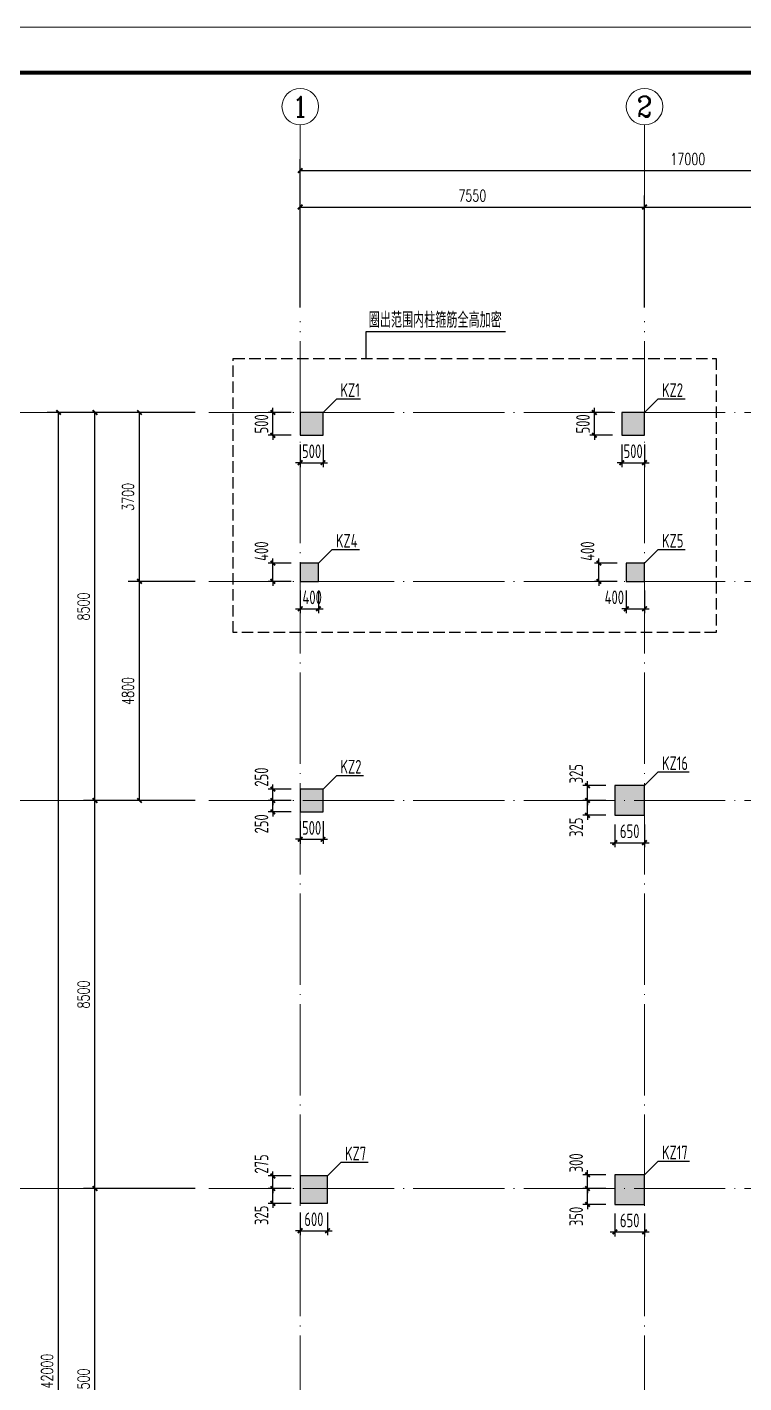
# Model space of a CAD drawing. Extents: x 3968514 to 5230306, y -516551 to -228246.
# Drawn here: x 4675666 to 4691384, y -329853 to -300153 of the extents above; entities that cross this region are included whole.
import ezdxf
from ezdxf.enums import TextEntityAlignment as Align

# ---------------------------------------------------------------- set-up
doc = ezdxf.new("R2010")
doc.units = 0
doc.header["$LTSCALE"] = 1000
doc.header["$MEASUREMENT"] = 0
doc.linetypes.add('DASH', pattern=[0.35, 0.25, -0.1])
doc.linetypes.add('DOTE', pattern=[2.42, 2, -0.2, 0.02, -0.2])
for name, color, linetype, lineweight in [('AXIS', 3, 'Continuous', 15), ('AXIS_TEXT', 7, 'Continuous', 15), ('COLU-DIM', 3, 'Continuous', 25), ('COLU-HATCH', 251, 'Continuous', 25), ('COLU-TEXT', 2, 'Continuous', 25), ('DOTE', 1, 'DOTE', 9), ('FRAME', 3, 'Continuous', 18), ('PUB_DIM', 3, 'Continuous', 15)]:
    doc.layers.add(name, color=color, linetype=linetype, lineweight=lineweight)
doc.layers.add('COLU', color=7, linetype='Continuous')
doc.layers.add('PUB_TEXT', color=7, linetype='Continuous')
doc.styles.add('_TCH_AXIS', font='COMPLEX', dxfattribs={"bigfont": 'GBCBIG'})
doc.styles.add('_TCH_DIM_T3', font='SIMPLEX.shx', dxfattribs={"width": 0.7, "bigfont": 'GBCBIG.shx'})
doc.styles.add('COMPLEX', font='COMPLEX')
doc.styles.add('FromPkpm', font='Tssdeng.shx', dxfattribs={"width": 0.7, "bigfont": 'hztxt.shx'})
doc.styles.get("Standard").update_dxf_attribs({"font": 'gbenor.shx', "bigfont": 'gbcbig.shx'})
doc.dimstyles.new('_TCH_ARCH&&100', dxfattribs={"dimtxt": 255, "dimasz": 100, "dimexe": 250, "dimexo": 300, "dimgap": 122.5, "dimtad": 1, "dimdec": 0, "dimzin": 0, "dimdsep": 46, "dimtxsty": '_TCH_DIM_T3', "dimblk": 'ARCHTICK', "dimcen": 0.09, "dimclrt": 7, "dimazin": 2, "dimtfac": 1, "dimtdec": 0, "dimtix": 1, "dimtmove": 2, "dimatfit": 3, "dimfxl": 150, "dimtolj": 1, "dimtzin": 0, "dimarcsym": 0})
doc.dimstyles.new('Pkpm_1', dxfattribs={"dimtxt": 250, "dimasz": 100, "dimexe": 100, "dimexo": 0.0625, "dimgap": 100, "dimtad": 1, "dimdec": 0, "dimrnd": 1, "dimzin": 0, "dimdsep": 46, "dimtxsty": 'FromPkpm', "dimblk1": 'ARCHTICK', "dimblk2": 'ARCHTICK', "dimsah": 1, "dimcen": 0.09, "dimdle": 100, "dimadec": 0, "dimazin": 0, "dimtfac": 1, "dimtdec": 0, "dimtix": 1, "dimtmove": 2, "dimatfit": 1, "dimfxl": 1, "dimtolj": 1, "dimtzin": 0, "dimarcsym": 0})

# ---------------------------------------------------------------- blocks, each defined once
blk = doc.blocks.new('A$C0B803521')
at = {"layer": 'FRAME', "lineweight": 18}
blk.add_line((-15943, 93652), (-100043, 93652), dxfattribs=at)
at = {"layer": 'FRAME', "lineweight": 140}
blk.add_line((-16943, 92652), (-97543, 92652), dxfattribs=at)
blk = doc.blocks.new('_ArchTick')
at = {"color": 0, "linetype": 'ByBlock', "const_width": 0.4}
blk.add_lwpolyline([(-0.5, -0.5), (0.5, 0.5)], dxfattribs=at)
blk = doc.blocks.new('*D408')
at = {"layer": 'COLU-DIM', "color": 0, "lineweight": -2, "transparency": 16777216}
for p, q in [((4681455, -325320), (4680955, -325320)), ((4681055, -325320), (4681055, -325220)), ((4681055, -325595), (4681055, -325320)), ((4681455, -325595), (4680955, -325595)), ((4681055, -325595), (4681055, -325695))]:
    blk.add_line(p, q, dxfattribs=at)
at = {"layer": 'Defpoints', "color": 0, "transparency": 16777216}
for p in [(4681055, -325320), (4681655, -325320), (4681655, -325595)]:
    blk.add_point(p, dxfattribs=at)
at = {"layer": 'COLU-DIM', "color": 0, "lineweight": -2, "transparency": 16777216, "xscale": 100, "yscale": 100, "zscale": 100}
for p, rotation in [((4681055, -325320), 270), ((4681055, -325595), 90)]:
    blk.add_blockref('_ArchTick', p, dxfattribs=dict(at, rotation=rotation))
at = {"layer": 'COLU-DIM', "color": 7, "transparency": 16777216, "insert": (4680805, -325058), "char_height": 300, "attachment_point": 5, "rotation": 90, "style": 'FromPkpm'}
blk.add_mtext('\\A1;275', dxfattribs=at)
blk = doc.blocks.new('*D406')
at = {"layer": 'COLU-DIM', "color": 0, "lineweight": -2, "transparency": 16777216}
for p, q in [((4688555, -317620), (4688555, -318120)), ((4689205, -317620), (4689205, -318120)), ((4688455, -318020), (4689305, -318020))]:
    blk.add_line(p, q, dxfattribs=at)
at = {"layer": 'Defpoints', "color": 0, "transparency": 16777216}
for p in [(4688555, -317420), (4689205, -317420), (4689205, -318020)]:
    blk.add_point(p, dxfattribs=at)
at = {"layer": 'COLU-DIM', "color": 0, "lineweight": -2, "transparency": 16777216, "xscale": 100, "yscale": 100, "zscale": 100, "rotation": 180}
blk.add_blockref('_ArchTick', (4688555, -318020), dxfattribs=at)
at = {"layer": 'COLU-DIM', "color": 0, "lineweight": -2, "transparency": 16777216, "xscale": 100, "yscale": 100, "zscale": 100}
blk.add_blockref('_ArchTick', (4689205, -318020), dxfattribs=at)
at = {"layer": 'COLU-DIM', "color": 7, "transparency": 16777216, "insert": (4688880, -317770), "char_height": 300, "attachment_point": 5, "style": 'FromPkpm'}
blk.add_mtext('\\A1;650', dxfattribs=at)
blk = doc.blocks.new('*D405')
at = {"layer": 'COLU-DIM', "color": 0, "lineweight": -2, "transparency": 16777216}
for p, q in [((4687955, -325595), (4687955, -325495)), ((4688355, -325595), (4687855, -325595)), ((4687955, -325945), (4687955, -325595)), ((4688355, -325945), (4687855, -325945)), ((4687955, -325945), (4687955, -326045))]:
    blk.add_line(p, q, dxfattribs=at)
at = {"layer": 'Defpoints', "color": 0, "transparency": 16777216}
for p in [(4687955, -325595), (4688555, -325595), (4688555, -325945)]:
    blk.add_point(p, dxfattribs=at)
at = {"layer": 'COLU-DIM', "color": 0, "lineweight": -2, "transparency": 16777216, "xscale": 100, "yscale": 100, "zscale": 100}
for p, rotation in [((4687955, -325595), 270), ((4687955, -325945), 90)]:
    blk.add_blockref('_ArchTick', p, dxfattribs=dict(at, rotation=rotation))
at = {"layer": 'COLU-DIM', "color": 7, "transparency": 16777216, "insert": (4687705, -326207), "char_height": 300, "attachment_point": 5, "rotation": 90, "style": 'FromPkpm'}
blk.add_mtext('\\A1;350', dxfattribs=at)
blk = doc.blocks.new('*D404')
at = {"layer": 'COLU-DIM', "color": 0, "lineweight": -2, "transparency": 16777216}
for p, q in [((4688355, -316770), (4687855, -316770)), ((4687955, -316770), (4687955, -316670)), ((4687955, -317095), (4687955, -316770)), ((4688355, -317095), (4687855, -317095)), ((4687955, -317095), (4687955, -317195))]:
    blk.add_line(p, q, dxfattribs=at)
at = {"layer": 'Defpoints', "color": 0, "transparency": 16777216}
for p in [(4687955, -316770), (4688555, -316770), (4688555, -317095)]:
    blk.add_point(p, dxfattribs=at)
at = {"layer": 'COLU-DIM', "color": 0, "lineweight": -2, "transparency": 16777216, "xscale": 100, "yscale": 100, "zscale": 100}
for p, rotation in [((4687955, -316770), 270), ((4687955, -317095), 90)]:
    blk.add_blockref('_ArchTick', p, dxfattribs=dict(at, rotation=rotation))
at = {"layer": 'COLU-DIM', "color": 7, "transparency": 16777216, "insert": (4687705, -316508), "char_height": 300, "attachment_point": 5, "rotation": 90, "style": 'FromPkpm'}
blk.add_mtext('\\A1;325', dxfattribs=at)
blk = doc.blocks.new('*D403')
at = {"layer": 'COLU-DIM', "color": 0, "lineweight": -2, "transparency": 16777216}
for p, q in [((4681655, -312495), (4681655, -312995)), ((4682055, -312495), (4682055, -312995)), ((4681555, -312895), (4682155, -312895))]:
    blk.add_line(p, q, dxfattribs=at)
at = {"layer": 'Defpoints', "color": 0, "transparency": 16777216}
for p in [(4681655, -312295), (4682055, -312295), (4682055, -312895)]:
    blk.add_point(p, dxfattribs=at)
at = {"layer": 'COLU-DIM', "color": 0, "lineweight": -2, "transparency": 16777216, "xscale": 100, "yscale": 100, "zscale": 100, "rotation": 180}
blk.add_blockref('_ArchTick', (4681655, -312895), dxfattribs=at)
at = {"layer": 'COLU-DIM', "color": 0, "lineweight": -2, "transparency": 16777216, "xscale": 100, "yscale": 100, "zscale": 100}
blk.add_blockref('_ArchTick', (4682055, -312895), dxfattribs=at)
at = {"layer": 'COLU-DIM', "color": 7, "transparency": 16777216, "insert": (4681917, -312645), "char_height": 300, "attachment_point": 5, "style": 'FromPkpm'}
blk.add_mtext('\\A1;400', dxfattribs=at)
blk = doc.blocks.new('*D402')
at = {"layer": 'COLU-DIM', "color": 0, "lineweight": -2, "transparency": 16777216}
for p, q in [((4687955, -325295), (4687955, -325195)), ((4688355, -325295), (4687855, -325295)), ((4687955, -325595), (4687955, -325295)), ((4688355, -325595), (4687855, -325595)), ((4687955, -325595), (4687955, -325695))]:
    blk.add_line(p, q, dxfattribs=at)
at = {"layer": 'Defpoints', "color": 0, "transparency": 16777216}
for p in [(4687955, -325295), (4688555, -325295), (4688555, -325595)]:
    blk.add_point(p, dxfattribs=at)
at = {"layer": 'COLU-DIM', "color": 0, "lineweight": -2, "transparency": 16777216, "xscale": 100, "yscale": 100, "zscale": 100}
for p, rotation in [((4687955, -325295), 270), ((4687955, -325595), 90)]:
    blk.add_blockref('_ArchTick', p, dxfattribs=dict(at, rotation=rotation))
at = {"layer": 'COLU-DIM', "color": 7, "transparency": 16777216, "insert": (4687705, -325033), "char_height": 300, "attachment_point": 5, "rotation": 90, "style": 'FromPkpm'}
blk.add_mtext('\\A1;300', dxfattribs=at)
blk = doc.blocks.new('*D401')
at = {"layer": 'COLU-DIM', "color": 0, "lineweight": -2, "transparency": 16777216}
for p, q in [((4681655, -326120), (4681655, -326620)), ((4682255, -326120), (4682255, -326620)), ((4681655, -326520), (4681555, -326520)), ((4681655, -326520), (4682255, -326520)), ((4682255, -326520), (4682355, -326520))]:
    blk.add_line(p, q, dxfattribs=at)
at = {"layer": 'Defpoints', "color": 0, "transparency": 16777216}
for p in [(4681655, -325920), (4682255, -325920), (4682255, -326520)]:
    blk.add_point(p, dxfattribs=at)
at = {"layer": 'COLU-DIM', "color": 0, "lineweight": -2, "transparency": 16777216, "xscale": 100, "yscale": 100, "zscale": 100}
blk.add_blockref('_ArchTick', (4681655, -326520), dxfattribs=at)
at = {"layer": 'COLU-DIM', "color": 0, "lineweight": -2, "transparency": 16777216, "xscale": 100, "yscale": 100, "zscale": 100, "rotation": 180}
blk.add_blockref('_ArchTick', (4682255, -326520), dxfattribs=at)
at = {"layer": 'COLU-DIM', "color": 7, "transparency": 16777216, "insert": (4681955, -326270), "char_height": 300, "attachment_point": 5, "style": 'FromPkpm'}
blk.add_mtext('\\A1;600', dxfattribs=at)
blk = doc.blocks.new('*D398')
at = {"layer": 'COLU-DIM', "color": 0, "lineweight": -2, "transparency": 16777216}
for p, q in [((4688105, -308595), (4688105, -308495)), ((4688505, -308595), (4688005, -308595)), ((4688105, -309095), (4688105, -308595)), ((4688505, -309095), (4688005, -309095)), ((4688105, -309095), (4688105, -309195))]:
    blk.add_line(p, q, dxfattribs=at)
at = {"layer": 'Defpoints', "color": 0, "transparency": 16777216}
for p in [(4688105, -308595), (4688705, -308595), (4688705, -309095)]:
    blk.add_point(p, dxfattribs=at)
at = {"layer": 'COLU-DIM', "color": 0, "lineweight": -2, "transparency": 16777216, "xscale": 100, "yscale": 100, "zscale": 100}
for p, rotation in [((4688105, -308595), 270), ((4688105, -309095), 90)]:
    blk.add_blockref('_ArchTick', p, dxfattribs=dict(at, rotation=rotation))
at = {"layer": 'COLU-DIM', "color": 7, "transparency": 16777216, "insert": (4687855, -308845), "char_height": 300, "attachment_point": 5, "rotation": 90, "style": 'FromPkpm'}
blk.add_mtext('\\A1;500', dxfattribs=at)
blk = doc.blocks.new('*D397')
at = {"layer": 'COLU-DIM', "color": 0, "lineweight": -2, "transparency": 16777216}
for p, q in [((4681055, -308595), (4681055, -308495)), ((4681455, -308595), (4680955, -308595)), ((4681055, -309095), (4681055, -308595)), ((4681455, -309095), (4680955, -309095)), ((4681055, -309095), (4681055, -309195))]:
    blk.add_line(p, q, dxfattribs=at)
at = {"layer": 'Defpoints', "color": 0, "transparency": 16777216}
for p in [(4681055, -308595), (4681655, -308595), (4681655, -309095)]:
    blk.add_point(p, dxfattribs=at)
at = {"layer": 'COLU-DIM', "color": 0, "lineweight": -2, "transparency": 16777216, "xscale": 100, "yscale": 100, "zscale": 100}
for p, rotation in [((4681055, -308595), 270), ((4681055, -309095), 90)]:
    blk.add_blockref('_ArchTick', p, dxfattribs=dict(at, rotation=rotation))
at = {"layer": 'COLU-DIM', "color": 7, "transparency": 16777216, "insert": (4680805, -308845), "char_height": 300, "attachment_point": 5, "rotation": 90, "style": 'FromPkpm'}
blk.add_mtext('\\A1;500', dxfattribs=at)
blk = doc.blocks.new('*D396')
at = {"layer": 'COLU-DIM', "color": 0, "lineweight": -2, "transparency": 16777216}
for p, q in [((4688205, -311895), (4688205, -311795)), ((4688605, -311895), (4688105, -311895)), ((4688205, -312295), (4688205, -311895)), ((4688605, -312295), (4688105, -312295)), ((4688205, -312295), (4688205, -312395))]:
    blk.add_line(p, q, dxfattribs=at)
at = {"layer": 'Defpoints', "color": 0, "transparency": 16777216}
for p in [(4688205, -311895), (4688805, -311895), (4688805, -312295)]:
    blk.add_point(p, dxfattribs=at)
at = {"layer": 'COLU-DIM', "color": 0, "lineweight": -2, "transparency": 16777216, "xscale": 100, "yscale": 100, "zscale": 100}
for p, rotation in [((4688205, -311895), 270), ((4688205, -312295), 90)]:
    blk.add_blockref('_ArchTick', p, dxfattribs=dict(at, rotation=rotation))
at = {"layer": 'COLU-DIM', "color": 7, "transparency": 16777216, "insert": (4687955, -311633), "char_height": 300, "attachment_point": 5, "rotation": 90, "style": 'FromPkpm'}
blk.add_mtext('\\A1;400', dxfattribs=at)
blk = doc.blocks.new('*D395')
at = {"layer": 'COLU-DIM', "color": 0, "lineweight": -2, "transparency": 16777216}
for p, q in [((4681055, -325595), (4681055, -325495)), ((4681455, -325595), (4680955, -325595)), ((4681055, -325920), (4681055, -325595)), ((4681455, -325920), (4680955, -325920)), ((4681055, -325920), (4681055, -326020))]:
    blk.add_line(p, q, dxfattribs=at)
at = {"layer": 'Defpoints', "color": 0, "transparency": 16777216}
for p in [(4681055, -325595), (4681655, -325595), (4681655, -325920)]:
    blk.add_point(p, dxfattribs=at)
at = {"layer": 'COLU-DIM', "color": 0, "lineweight": -2, "transparency": 16777216, "xscale": 100, "yscale": 100, "zscale": 100}
for p, rotation in [((4681055, -325595), 270), ((4681055, -325920), 90)]:
    blk.add_blockref('_ArchTick', p, dxfattribs=dict(at, rotation=rotation))
at = {"layer": 'COLU-DIM', "color": 7, "transparency": 16777216, "insert": (4680805, -326182), "char_height": 300, "attachment_point": 5, "rotation": 90, "style": 'FromPkpm'}
blk.add_mtext('\\A1;325', dxfattribs=at)
blk = doc.blocks.new('*D394')
at = {"layer": 'COLU-DIM', "color": 0, "lineweight": -2, "transparency": 16777216}
for p, q in [((4688705, -309295), (4688705, -309795)), ((4689205, -309295), (4689205, -309795)), ((4688705, -309695), (4688605, -309695)), ((4688705, -309695), (4689205, -309695)), ((4689205, -309695), (4689305, -309695))]:
    blk.add_line(p, q, dxfattribs=at)
at = {"layer": 'Defpoints', "color": 0, "transparency": 16777216}
for p in [(4688705, -309095), (4689205, -309095), (4689205, -309695)]:
    blk.add_point(p, dxfattribs=at)
at = {"layer": 'COLU-DIM', "color": 0, "lineweight": -2, "transparency": 16777216, "xscale": 100, "yscale": 100, "zscale": 100}
blk.add_blockref('_ArchTick', (4688705, -309695), dxfattribs=at)
at = {"layer": 'COLU-DIM', "color": 0, "lineweight": -2, "transparency": 16777216, "xscale": 100, "yscale": 100, "zscale": 100, "rotation": 180}
blk.add_blockref('_ArchTick', (4689205, -309695), dxfattribs=at)
at = {"layer": 'COLU-DIM', "color": 7, "transparency": 16777216, "insert": (4688955, -309445), "char_height": 300, "attachment_point": 5, "style": 'FromPkpm'}
blk.add_mtext('\\A1;500', dxfattribs=at)
blk = doc.blocks.new('*D393')
at = {"layer": 'COLU-DIM', "color": 0, "lineweight": -2, "transparency": 16777216}
for p, q in [((4681655, -309295), (4681655, -309795)), ((4682155, -309295), (4682155, -309795)), ((4681655, -309695), (4681555, -309695)), ((4681655, -309695), (4682155, -309695)), ((4682155, -309695), (4682255, -309695))]:
    blk.add_line(p, q, dxfattribs=at)
at = {"layer": 'Defpoints', "color": 0, "transparency": 16777216}
for p in [(4681655, -309095), (4682155, -309095), (4682155, -309695)]:
    blk.add_point(p, dxfattribs=at)
at = {"layer": 'COLU-DIM', "color": 0, "lineweight": -2, "transparency": 16777216, "xscale": 100, "yscale": 100, "zscale": 100}
blk.add_blockref('_ArchTick', (4681655, -309695), dxfattribs=at)
at = {"layer": 'COLU-DIM', "color": 0, "lineweight": -2, "transparency": 16777216, "xscale": 100, "yscale": 100, "zscale": 100, "rotation": 180}
blk.add_blockref('_ArchTick', (4682155, -309695), dxfattribs=at)
at = {"layer": 'COLU-DIM', "color": 7, "transparency": 16777216, "insert": (4681905, -309445), "char_height": 300, "attachment_point": 5, "style": 'FromPkpm'}
blk.add_mtext('\\A1;500', dxfattribs=at)
blk = doc.blocks.new('*D391')
at = {"layer": 'COLU-DIM', "color": 0, "lineweight": -2, "transparency": 16777216}
for p, q in [((4688355, -317095), (4687855, -317095)), ((4687955, -317095), (4687955, -316995)), ((4687955, -317420), (4687955, -317095)), ((4688355, -317420), (4687855, -317420)), ((4687955, -317420), (4687955, -317520))]:
    blk.add_line(p, q, dxfattribs=at)
at = {"layer": 'Defpoints', "color": 0, "transparency": 16777216}
for p in [(4687955, -317095), (4688555, -317095), (4688555, -317420)]:
    blk.add_point(p, dxfattribs=at)
at = {"layer": 'COLU-DIM', "color": 0, "lineweight": -2, "transparency": 16777216, "xscale": 100, "yscale": 100, "zscale": 100}
for p, rotation in [((4687955, -317095), 270), ((4687955, -317420), 90)]:
    blk.add_blockref('_ArchTick', p, dxfattribs=dict(at, rotation=rotation))
at = {"layer": 'COLU-DIM', "color": 7, "transparency": 16777216, "insert": (4687705, -317682), "char_height": 300, "attachment_point": 5, "rotation": 90, "style": 'FromPkpm'}
blk.add_mtext('\\A1;325', dxfattribs=at)
blk = doc.blocks.new('*D390')
at = {"layer": 'COLU-DIM', "color": 0, "lineweight": -2, "transparency": 16777216}
for p, q in [((4681455, -317095), (4680955, -317095)), ((4681055, -317095), (4681055, -316995)), ((4681055, -317345), (4681055, -317095)), ((4681455, -317345), (4680955, -317345)), ((4681055, -317345), (4681055, -317445))]:
    blk.add_line(p, q, dxfattribs=at)
at = {"layer": 'Defpoints', "color": 0, "transparency": 16777216}
for p in [(4681055, -317095), (4681655, -317095), (4681655, -317345)]:
    blk.add_point(p, dxfattribs=at)
at = {"layer": 'COLU-DIM', "color": 0, "lineweight": -2, "transparency": 16777216, "xscale": 100, "yscale": 100, "zscale": 100}
for p, rotation in [((4681055, -317095), 270), ((4681055, -317345), 90)]:
    blk.add_blockref('_ArchTick', p, dxfattribs=dict(at, rotation=rotation))
at = {"layer": 'COLU-DIM', "color": 7, "transparency": 16777216, "insert": (4680805, -317607), "char_height": 300, "attachment_point": 5, "rotation": 90, "style": 'FromPkpm'}
blk.add_mtext('\\A1;250', dxfattribs=at)
blk = doc.blocks.new('*D388')
at = {"layer": 'COLU-DIM', "color": 0, "lineweight": -2, "transparency": 16777216}
for p, q in [((4688805, -312495), (4688805, -312995)), ((4689205, -312495), (4689205, -312995)), ((4688805, -312895), (4688705, -312895)), ((4688805, -312895), (4689205, -312895)), ((4689205, -312895), (4689305, -312895))]:
    blk.add_line(p, q, dxfattribs=at)
at = {"layer": 'Defpoints', "color": 0, "transparency": 16777216}
for p in [(4688805, -312295), (4689205, -312295), (4689205, -312895)]:
    blk.add_point(p, dxfattribs=at)
at = {"layer": 'COLU-DIM', "color": 0, "lineweight": -2, "transparency": 16777216, "xscale": 100, "yscale": 100, "zscale": 100}
blk.add_blockref('_ArchTick', (4688805, -312895), dxfattribs=at)
at = {"layer": 'COLU-DIM', "color": 0, "lineweight": -2, "transparency": 16777216, "xscale": 100, "yscale": 100, "zscale": 100, "rotation": 180}
blk.add_blockref('_ArchTick', (4689205, -312895), dxfattribs=at)
at = {"layer": 'COLU-DIM', "color": 7, "transparency": 16777216, "insert": (4688543, -312645), "char_height": 300, "attachment_point": 5, "style": 'FromPkpm'}
blk.add_mtext('\\A1;400', dxfattribs=at)
blk = doc.blocks.new('*D387')
at = {"layer": 'COLU-DIM', "color": 0, "lineweight": -2, "transparency": 16777216}
for p, q in [((4681055, -311895), (4681055, -311795)), ((4681455, -311895), (4680955, -311895)), ((4681055, -312295), (4681055, -311895)), ((4681455, -312295), (4680955, -312295)), ((4681055, -312295), (4681055, -312395))]:
    blk.add_line(p, q, dxfattribs=at)
at = {"layer": 'Defpoints', "color": 0, "transparency": 16777216}
for p in [(4681055, -311895), (4681655, -311895), (4681655, -312295)]:
    blk.add_point(p, dxfattribs=at)
at = {"layer": 'COLU-DIM', "color": 0, "lineweight": -2, "transparency": 16777216, "xscale": 100, "yscale": 100, "zscale": 100}
for p, rotation in [((4681055, -311895), 270), ((4681055, -312295), 90)]:
    blk.add_blockref('_ArchTick', p, dxfattribs=dict(at, rotation=rotation))
at = {"layer": 'COLU-DIM', "color": 7, "transparency": 16777216, "insert": (4680805, -311633), "char_height": 300, "attachment_point": 5, "rotation": 90, "style": 'FromPkpm'}
blk.add_mtext('\\A1;400', dxfattribs=at)
blk = doc.blocks.new('*D384')
at = {"layer": 'COLU-DIM', "color": 0, "lineweight": -2, "transparency": 16777216}
for p, q in [((4681655, -317545), (4681655, -318045)), ((4682155, -317545), (4682155, -318045)), ((4681655, -317945), (4681555, -317945)), ((4681655, -317945), (4682155, -317945)), ((4682155, -317945), (4682255, -317945))]:
    blk.add_line(p, q, dxfattribs=at)
at = {"layer": 'Defpoints', "color": 0, "transparency": 16777216}
for p in [(4681655, -317345), (4682155, -317345), (4682155, -317945)]:
    blk.add_point(p, dxfattribs=at)
at = {"layer": 'COLU-DIM', "color": 0, "lineweight": -2, "transparency": 16777216, "xscale": 100, "yscale": 100, "zscale": 100}
blk.add_blockref('_ArchTick', (4681655, -317945), dxfattribs=at)
at = {"layer": 'COLU-DIM', "color": 0, "lineweight": -2, "transparency": 16777216, "xscale": 100, "yscale": 100, "zscale": 100, "rotation": 180}
blk.add_blockref('_ArchTick', (4682155, -317945), dxfattribs=at)
at = {"layer": 'COLU-DIM', "color": 7, "transparency": 16777216, "insert": (4681905, -317695), "char_height": 300, "attachment_point": 5, "style": 'FromPkpm'}
blk.add_mtext('\\A1;500', dxfattribs=at)
blk = doc.blocks.new('*D383')
at = {"layer": 'COLU-DIM', "color": 0, "lineweight": -2, "transparency": 16777216}
for p, q in [((4681455, -316845), (4680955, -316845)), ((4681055, -316845), (4681055, -316745)), ((4681055, -317095), (4681055, -316845)), ((4681455, -317095), (4680955, -317095)), ((4681055, -317095), (4681055, -317195))]:
    blk.add_line(p, q, dxfattribs=at)
at = {"layer": 'Defpoints', "color": 0, "transparency": 16777216}
for p in [(4681055, -316845), (4681655, -316845), (4681655, -317095)]:
    blk.add_point(p, dxfattribs=at)
at = {"layer": 'COLU-DIM', "color": 0, "lineweight": -2, "transparency": 16777216, "xscale": 100, "yscale": 100, "zscale": 100}
for p, rotation in [((4681055, -316845), 270), ((4681055, -317095), 90)]:
    blk.add_blockref('_ArchTick', p, dxfattribs=dict(at, rotation=rotation))
at = {"layer": 'COLU-DIM', "color": 7, "transparency": 16777216, "insert": (4680805, -316583), "char_height": 300, "attachment_point": 5, "rotation": 90, "style": 'FromPkpm'}
blk.add_mtext('\\A1;250', dxfattribs=at)
blk = doc.blocks.new('*D381')
at = {"layer": 'COLU-DIM', "color": 0, "lineweight": -2, "transparency": 16777216}
for p, q in [((4688555, -326145), (4688555, -326645)), ((4689205, -326145), (4689205, -326645)), ((4688455, -326545), (4689305, -326545))]:
    blk.add_line(p, q, dxfattribs=at)
at = {"layer": 'Defpoints', "color": 0, "transparency": 16777216}
for p in [(4688555, -325945), (4689205, -325945), (4689205, -326545)]:
    blk.add_point(p, dxfattribs=at)
at = {"layer": 'COLU-DIM', "color": 0, "lineweight": -2, "transparency": 16777216, "xscale": 100, "yscale": 100, "zscale": 100, "rotation": 180}
blk.add_blockref('_ArchTick', (4688555, -326545), dxfattribs=at)
at = {"layer": 'COLU-DIM', "color": 0, "lineweight": -2, "transparency": 16777216, "xscale": 100, "yscale": 100, "zscale": 100}
blk.add_blockref('_ArchTick', (4689205, -326545), dxfattribs=at)
at = {"layer": 'COLU-DIM', "color": 7, "transparency": 16777216, "insert": (4688880, -326295), "char_height": 300, "attachment_point": 5, "style": 'FromPkpm'}
blk.add_mtext('\\A1;650', dxfattribs=at)
blk = doc.blocks.new('_AXISO')
blk.add_circle((0, 0), 0.5)
at = {"layer": 'AXIS_TEXT', "style": 'COMPLEX', "width": 1.041667}
blk.add_attdef('A', text='', height=0.56, dxfattribs=at).set_placement((-0.25, -0.28), (0.25, -0.28), align=Align.FIT)
blk = doc.blocks.new('*D1344')
at = {"layer": 'AXIS', "color": 0, "lineweight": -2, "transparency": 16777216}
for p, q in [((0, 2300), (0, 5550)), ((17000, 2300), (17000, 5550)), ((0, 5300), (17000, 5300))]:
    blk.add_line(p, q, dxfattribs=at)
at = {"layer": 'Defpoints', "color": 0, "transparency": 16777216}
for p in [(17000, 5300), (0, 2000), (17000, 2000)]:
    blk.add_point(p, dxfattribs=at)
at = {"layer": 'AXIS', "color": 0, "lineweight": -2, "transparency": 16777216, "xscale": 100, "yscale": 100, "zscale": 100, "rotation": 180}
blk.add_blockref('_ArchTick', (0, 5300), dxfattribs=at)
at = {"layer": 'AXIS', "color": 0, "lineweight": -2, "transparency": 16777216, "xscale": 100, "yscale": 100, "zscale": 100}
blk.add_blockref('_ArchTick', (17000, 5300), dxfattribs=at)
at = {"layer": 'AXIS', "color": 7, "transparency": 16777216, "insert": (8500, 5550), "char_height": 255, "attachment_point": 5, "style": '_TCH_DIM_T3'}
blk.add_mtext('\\A1;17000', dxfattribs=at)
blk = doc.blocks.new('*D1345')
at = {"layer": 'AXIS', "color": 0, "lineweight": -2, "transparency": 16777216}
for p, q in [((0, 2300), (0, 4750)), ((0, 4500), (7550, 4500)), ((7550, 2300), (7550, 4750))]:
    blk.add_line(p, q, dxfattribs=at)
at = {"layer": 'Defpoints', "color": 0, "transparency": 16777216}
for p in [(7550, 4500), (0, 2000), (7550, 2000)]:
    blk.add_point(p, dxfattribs=at)
at = {"layer": 'AXIS', "color": 0, "lineweight": -2, "transparency": 16777216, "xscale": 100, "yscale": 100, "zscale": 100, "rotation": 180}
blk.add_blockref('_ArchTick', (0, 4500), dxfattribs=at)
at = {"layer": 'AXIS', "color": 0, "lineweight": -2, "transparency": 16777216, "xscale": 100, "yscale": 100, "zscale": 100}
blk.add_blockref('_ArchTick', (7550, 4500), dxfattribs=at)
at = {"layer": 'AXIS', "color": 7, "transparency": 16777216, "insert": (3775, 4750), "char_height": 255, "attachment_point": 5, "style": '_TCH_DIM_T3'}
blk.add_mtext('\\A1;7550', dxfattribs=at)
blk = doc.blocks.new('*D1346')
at = {"layer": 'AXIS', "color": 0, "lineweight": -2, "transparency": 16777216}
for p, q in [((7550, 2300), (7550, 4750)), ((7550, 4500), (17000, 4500)), ((17000, 2300), (17000, 4750))]:
    blk.add_line(p, q, dxfattribs=at)
at = {"layer": 'Defpoints', "color": 0, "transparency": 16777216}
for p in [(17000, 4500), (7550, 2000), (17000, 2000)]:
    blk.add_point(p, dxfattribs=at)
at = {"layer": 'AXIS', "color": 0, "lineweight": -2, "transparency": 16777216, "xscale": 100, "yscale": 100, "zscale": 100, "rotation": 180}
blk.add_blockref('_ArchTick', (7550, 4500), dxfattribs=at)
at = {"layer": 'AXIS', "color": 0, "lineweight": -2, "transparency": 16777216, "xscale": 100, "yscale": 100, "zscale": 100}
blk.add_blockref('_ArchTick', (17000, 4500), dxfattribs=at)
at = {"layer": 'AXIS', "color": 7, "transparency": 16777216, "insert": (12275, 4750), "char_height": 255, "attachment_point": 5, "style": '_TCH_DIM_T3'}
blk.add_mtext('\\A1;9450', dxfattribs=at)
blk = doc.blocks.new('*D1353')
at = {"layer": 'AXIS', "color": 0, "lineweight": -2, "transparency": 16777216}
for p, q in [((-2300, 0), (-5550, 0)), ((-5300, -42000), (-5300, 0)), ((-2300, -42000), (-5550, -42000))]:
    blk.add_line(p, q, dxfattribs=at)
at = {"layer": 'Defpoints', "color": 0, "transparency": 16777216}
for p in [(-5300, 0), (-2000, 0), (-2000, -42000)]:
    blk.add_point(p, dxfattribs=at)
at = {"layer": 'AXIS', "color": 0, "lineweight": -2, "transparency": 16777216, "xscale": 100, "yscale": 100, "zscale": 100}
for p, rotation in [((-5300, 0), 90), ((-5300, -42000), 270)]:
    blk.add_blockref('_ArchTick', p, dxfattribs=dict(at, rotation=rotation))
at = {"layer": 'AXIS', "color": 7, "transparency": 16777216, "insert": (-5550, -21000), "char_height": 255, "attachment_point": 5, "rotation": 90, "style": '_TCH_DIM_T3'}
blk.add_mtext('\\A1;42000', dxfattribs=at)
blk = doc.blocks.new('*D1356')
at = {"layer": 'AXIS', "color": 0, "lineweight": -2, "transparency": 16777216}
for p, q in [((-2300, -17000), (-4750, -17000)), ((-4500, -25500), (-4500, -17000)), ((-2300, -25500), (-4750, -25500))]:
    blk.add_line(p, q, dxfattribs=at)
at = {"layer": 'Defpoints', "color": 0, "transparency": 16777216}
for p in [(-4500, -17000), (-2000, -17000), (-2000, -25500)]:
    blk.add_point(p, dxfattribs=at)
at = {"layer": 'AXIS', "color": 0, "lineweight": -2, "transparency": 16777216, "xscale": 100, "yscale": 100, "zscale": 100}
for p, rotation in [((-4500, -17000), 90), ((-4500, -25500), 270)]:
    blk.add_blockref('_ArchTick', p, dxfattribs=dict(at, rotation=rotation))
at = {"layer": 'AXIS', "color": 7, "transparency": 16777216, "insert": (-4750, -21250), "char_height": 255, "attachment_point": 5, "rotation": 90, "style": '_TCH_DIM_T3'}
blk.add_mtext('\\A1;8500', dxfattribs=at)
blk = doc.blocks.new('*D1357')
at = {"layer": 'AXIS', "color": 0, "lineweight": -2, "transparency": 16777216}
for p, q in [((-2300, -8500), (-4750, -8500)), ((-4500, -17000), (-4500, -8500)), ((-2300, -17000), (-4750, -17000))]:
    blk.add_line(p, q, dxfattribs=at)
at = {"layer": 'Defpoints', "color": 0, "transparency": 16777216}
for p in [(-4500, -8500), (-2000, -8500), (-2000, -17000)]:
    blk.add_point(p, dxfattribs=at)
at = {"layer": 'AXIS', "color": 0, "lineweight": -2, "transparency": 16777216, "xscale": 100, "yscale": 100, "zscale": 100}
for p, rotation in [((-4500, -8500), 90), ((-4500, -17000), 270)]:
    blk.add_blockref('_ArchTick', p, dxfattribs=dict(at, rotation=rotation))
at = {"layer": 'AXIS', "color": 7, "transparency": 16777216, "insert": (-4750, -12750), "char_height": 255, "attachment_point": 5, "rotation": 90, "style": '_TCH_DIM_T3'}
blk.add_mtext('\\A1;8500', dxfattribs=at)
blk = doc.blocks.new('*D1358')
at = {"layer": 'AXIS', "color": 0, "lineweight": -2, "transparency": 16777216}
for p, q in [((-2300, 0), (-4750, 0)), ((-4500, -8500), (-4500, 0)), ((-2300, -8500), (-4750, -8500))]:
    blk.add_line(p, q, dxfattribs=at)
at = {"layer": 'Defpoints', "color": 0, "transparency": 16777216}
for p in [(-4500, 0), (-2000, 0), (-2000, -8500)]:
    blk.add_point(p, dxfattribs=at)
at = {"layer": 'AXIS', "color": 0, "lineweight": -2, "transparency": 16777216, "xscale": 100, "yscale": 100, "zscale": 100}
for p, rotation in [((-4500, 0), 90), ((-4500, -8500), 270)]:
    blk.add_blockref('_ArchTick', p, dxfattribs=dict(at, rotation=rotation))
at = {"layer": 'AXIS', "color": 7, "transparency": 16777216, "insert": (-4750, -4250), "char_height": 255, "attachment_point": 5, "rotation": 90, "style": '_TCH_DIM_T3'}
blk.add_mtext('\\A1;8500', dxfattribs=at)
blk = doc.blocks.new('*D1253')
at = {"layer": 'Defpoints', "color": 0, "transparency": 16777216}
for p in [(4678130, -312295), (4679655, -312295), (4679655, -317095)]:
    blk.add_point(p, dxfattribs=at)
at = {"layer": 'PUB_DIM', "color": 0, "lineweight": -2, "transparency": 16777216}
for p, q in [((4679355, -312295), (4677880, -312295)), ((4678130, -317095), (4678130, -312295)), ((4679355, -317095), (4677880, -317095))]:
    blk.add_line(p, q, dxfattribs=at)
at = {"layer": 'PUB_DIM', "color": 0, "lineweight": -2, "transparency": 16777216, "xscale": 100, "yscale": 100, "zscale": 100}
for p, rotation in [((4678130, -312295), 90), ((4678130, -317095), 270)]:
    blk.add_blockref('_ArchTick', p, dxfattribs=dict(at, rotation=rotation))
at = {"layer": 'PUB_DIM', "color": 7, "transparency": 16777216, "insert": (4677880, -314695), "char_height": 255, "attachment_point": 5, "rotation": 90, "style": '_TCH_DIM_T3'}
blk.add_mtext('\\A1;4800', dxfattribs=at)
blk = doc.blocks.new('*D1254')
at = {"layer": 'Defpoints', "color": 0, "transparency": 16777216}
for p in [(4678130, -308595), (4679655, -308595), (4679655, -312295)]:
    blk.add_point(p, dxfattribs=at)
at = {"layer": 'PUB_DIM', "color": 0, "lineweight": -2, "transparency": 16777216}
for p, q in [((4679355, -308595), (4677880, -308595)), ((4678130, -312295), (4678130, -308595)), ((4679355, -312295), (4677880, -312295))]:
    blk.add_line(p, q, dxfattribs=at)
at = {"layer": 'PUB_DIM', "color": 0, "lineweight": -2, "transparency": 16777216, "xscale": 100, "yscale": 100, "zscale": 100}
for p, rotation in [((4678130, -308595), 90), ((4678130, -312295), 270)]:
    blk.add_blockref('_ArchTick', p, dxfattribs=dict(at, rotation=rotation))
at = {"layer": 'PUB_DIM', "color": 7, "transparency": 16777216, "insert": (4677880, -310445), "char_height": 255, "attachment_point": 5, "rotation": 90, "style": '_TCH_DIM_T3'}
blk.add_mtext('\\A1;3700', dxfattribs=at)
blk = doc.blocks.new('A$Cbcbeac01')
at = {"layer": 'AXIS'}
for p, q in [((0, 2300), (0, 6300)), ((7550, 2300), (7550, 6300)), ((-2300, 0), (-6300, 0)), ((-2300, -8500), (-6300, -8500)), ((-2300, -17000), (-6300, -17000))]:
    blk.add_line(p, q, dxfattribs=at)
at = {"layer": 'DOTE'}
for p, q in [((0, -44000), (0, 2000)), ((7550, -44000), (7550, 2000)), ((19000, 0), (-2000, 0)), ((19000, -8500), (-2000, -8500)), ((19000, -17000), (-2000, -17000))]:
    blk.add_line(p, q, dxfattribs=at)
at = {"layer": 'AXIS'}
ref = blk.add_blockref('_AXISO', (0, 6700), dxfattribs=dict(at, xscale=800, yscale=800, zscale=800))
ref.add_attrib('A', '1', dxfattribs={"layer": 'AXIS_TEXT', "height": 449.3, "style": '_TCH_AXIS', "width": 1.736434}).set_placement((-167.2, 6475.4), (167.2, 6475.4), align=Align.FIT)
ref = blk.add_blockref('_AXISO', (7550, 6700), dxfattribs=dict(at, xscale=800, yscale=800, zscale=800))
ref.add_attrib('A', '2', dxfattribs={"layer": 'AXIS_TEXT', "height": 451.1, "style": '_TCH_AXIS', "width": 1.103448}).set_placement((7384.1, 6474.5), (7715.9, 6474.5), align=Align.FIT)
for p1, p2, distance, picture, middle in [((0, 2000), (17000, 2000), 3300, '*D1344', (8500, 5550)), ((0, 2000), (7550, 2000), 2500, '*D1345', (3775, 4750)), ((7550, 2000), (17000, 2000), 2500, '*D1346', (12275, 4750)), ((-2000, -42000), (-2000, 0), 3300, '*D1353', (-5550, -21000)), ((-2000, -8500), (-2000, 0), 2500, '*D1358', (-4750, -4250)), ((-2000, -17000), (-2000, -8500), 2500, '*D1357', (-4750, -12750)), ((-2000, -25500), (-2000, -17000), 2500, '*D1356', (-4750, -21250))]:
    dim = blk.add_aligned_dim(p1=p1, p2=p2, distance=distance, dimstyle='_TCH_ARCH&&100', dxfattribs=at)
    dim.commit()
    dim.dimension.update_dxf_attribs({"geometry": picture, "text_midpoint": middle})

msp = doc.modelspace()

# ---------------------------------------------------------------- hatches: boundary and pattern name
at = {"layer": 'COLU-HATCH', "transparency": 33554687}
for points in [[(4682154.83494, -309094.70408), (4682154.83494, -308594.70408), (4681654.83494, -308594.70408), (4681654.83494, -309094.70408)], [(4689204.83494, -309094.70408), (4689204.83494, -308594.70408), (4688704.83494, -308594.70408), (4688704.83494, -309094.70408)], [(4682054.83494, -312294.70408), (4682054.83494, -311894.70408), (4681654.83494, -311894.70408), (4681654.83494, -312294.70408)], [(4689204.83494, -312294.70408), (4689204.83494, -311894.70408), (4688804.83494, -311894.70408), (4688804.83494, -312294.70408)], [(4682154.83494, -317344.70408), (4682154.83494, -316844.70408), (4681654.83494, -316844.70408), (4681654.83494, -317344.70408)], [(4689204.83494, -317419.70408), (4689204.83494, -316769.70408), (4688554.83494, -316769.70408), (4688554.83494, -317419.70408)], [(4682254.83494, -325919.70408), (4682254.83494, -325319.70408), (4681654.83494, -325319.70408), (4681654.83494, -325919.70408)], [(4689204.83494, -325944.70408), (4689204.83494, -325294.70408), (4688554.83494, -325294.70408), (4688554.83494, -325944.70408)]]:
    msp.add_hatch(color=256, dxfattribs=at).paths.add_polyline_path(points, flags=0)

# ---------------------------------------------------------------- linework, layer by layer
msp.add_lwpolyline([(4683102.52856, -307410.77081), (4683102.52856, -306821.12933), (4686158.28109, -306821.12933)])
at = {"linetype": 'DASH'}
msp.add_lwpolyline([(4680187.97567, -307410.77081), (4690772.82899, -307410.77081), (4690772.82899, -313414.13445), (4680187.97567, -313414.13445)], close=True, dxfattribs=at)
at = {"layer": 'COLU', "elevation": -0.30417}
for points in [[(4682154.83494, -309094.70408), (4682154.83494, -308594.70408), (4681654.83494, -308594.70408), (4681654.83494, -309094.70408)], [(4689204.83494, -309094.70408), (4689204.83494, -308594.70408), (4688704.83494, -308594.70408), (4688704.83494, -309094.70408)], [(4682054.83494, -312294.70408), (4682054.83494, -311894.70408), (4681654.83494, -311894.70408), (4681654.83494, -312294.70408)], [(4689204.83494, -312294.70408), (4689204.83494, -311894.70408), (4688804.83494, -311894.70408), (4688804.83494, -312294.70408)], [(4682154.83494, -317344.70408), (4682154.83494, -316844.70408), (4681654.83494, -316844.70408), (4681654.83494, -317344.70408)], [(4689204.83494, -317419.70408), (4689204.83494, -316769.70408), (4688554.83494, -316769.70408), (4688554.83494, -317419.70408)], [(4682254.83494, -325919.70408), (4682254.83494, -325319.70408), (4681654.83494, -325319.70408), (4681654.83494, -325919.70408)], [(4689204.83494, -325944.70408), (4689204.83494, -325294.70408), (4688554.83494, -325294.70408), (4688554.83494, -325944.70408)]]:
    msp.add_lwpolyline(points, close=True, dxfattribs=at)
at = {"layer": 'COLU-TEXT'}
for p, q in [((4682154.83494, -308594.70408, -0.30417), (4682454.83494, -308294.70408, -0.30417)), ((4682454.83494, -308294.70408, -0.30417), (4682973.58494, -308294.70408, -0.30417)), ((4689204.83494, -308594.70408, -0.30417), (4689504.83494, -308294.70408, -0.30417)), ((4689504.83494, -308294.70408, -0.30417), (4690096.03416, -308294.70408, -0.30417)), ((4682054.83494, -311894.70408, -0.30417), (4682354.83494, -311594.70408, -0.30417)), ((4682354.83494, -311594.70408, -0.30417), (4682953.90916, -311594.70408, -0.30417)), ((4689204.83494, -311894.70408, -0.30417), (4689504.83494, -311594.70408, -0.30417)), ((4689504.83494, -311594.70408, -0.30417), (4690096.03416, -311594.70408, -0.30417)), ((4682154.83494, -316844.70408, -0.30417), (4682454.83494, -316544.70408, -0.30417)), ((4682454.83494, -316544.70408, -0.30417), (4683046.03416, -316544.70408, -0.30417)), ((4689204.83494, -316769.70408, -0.30417), (4689504.83494, -316469.70408, -0.30417)), ((4689504.83494, -316469.70408, -0.30417), (4690181.61033, -316469.70408, -0.30417)), ((4682254.83494, -325319.70408, -0.30417), (4682554.83494, -325019.70408, -0.30417)), ((4682554.83494, -325019.70408, -0.30417), (4683146.03416, -325019.70408, -0.30417)), ((4689204.83494, -325294.70408, -0.30417), (4689504.83494, -324994.70408, -0.30417)), ((4689504.83494, -324994.70408, -0.30417), (4690189.48533, -324994.70408, -0.30417))]:
    msp.add_line(p, q, dxfattribs=at)
at = {"layer": 'DOTE'}
msp.add_line((4700654.83494, -312294.70408, -0.30417), (4679654.83494, -312294.70408, -0.30417), dxfattribs=at)

# ---------------------------------------------------------------- block references
for name, p in [('A$C0B803521', (4768163.98699, -393805.3043)), ('A$Cbcbeac01', (4681654.83494, -308594.70505, -0.30417))]:
    msp.add_blockref(name, p)

# ---------------------------------------------------------------- texts
at = {"layer": 'COLU-TEXT', "style": 'FromPkpm', "width": 0.7}
for s, p in [('KZ1', (4682537.83494, -308254.70408, -0.30417)), ('KZ2', (4689587.83494, -308254.70408, -0.30417)), ('KZ4', (4682437.83494, -311554.70408, -0.30417)), ('KZ5', (4689587.83494, -311554.70408, -0.30417)), ('KZ2', (4682537.83494, -316504.70408, -0.30417)), ('KZ16', (4689587.83494, -316429.70408, -0.30417)), ('KZ7', (4682637.83494, -324979.70408, -0.30417)), ('KZ17', (4689587.83494, -324954.70408, -0.30417))]:
    msp.add_text(s, height=300, dxfattribs=at).set_placement(p)
at = {"layer": 'PUB_TEXT'}
msp.add_text('圈出范围内柱箍筋全高加密', height=337.5886525, dxfattribs=at).set_placement((4683158.0495, -306737.88394))

# ---------------------------------------------------------------- dimensions: what is measured, and where the dimension line sits
at = {"layer": 'COLU-DIM'}
for p1, p2, distance, picture, middle in [((4681654.83494, -309094.70408, -0.30417), (4681654.83494, -308594.70408, -0.30417), 600, '*D397', (4680804.83494, -308844.70408, -0.30417)), ((4688704.83494, -309094.70408, -0.30417), (4688704.83494, -308594.70408, -0.30417), 600, '*D398', (4687854.83494, -308844.70408, -0.30417)), ((4681654.83494, -309094.70408, -0.30417), (4682154.83494, -309094.70408, -0.30417), -600, '*D393', (4681904.83494, -309444.70408, -0.30417)), ((4688704.83494, -309094.70408, -0.30417), (4689204.83494, -309094.70408, -0.30417), -600, '*D394', (4688954.83494, -309444.70408, -0.30417)), ((4681654.83494, -317344.70408, -0.30417), (4682154.83494, -317344.70408, -0.30417), -600, '*D384', (4681904.83494, -317694.70408, -0.30417)), ((4688554.83494, -317419.70408, -0.30417), (4689204.83494, -317419.70408, -0.30417), -600, '*D406', (4688879.83494, -317769.70408, -0.30417)), ((4681654.83494, -325919.70408, -0.30417), (4682254.83494, -325919.70408, -0.30417), -600, '*D401', (4681954.83494, -326269.70408, -0.30417)), ((4688554.83494, -325944.70408, -0.30417), (4689204.83494, -325944.70408, -0.30417), -600, '*D381', (4688879.83494, -326294.70408, -0.30417))]:
    dim = msp.add_aligned_dim(p1=p1, p2=p2, distance=distance, dimstyle='Pkpm_1', override={"dimscale": 1, "dimtxt": 300, "dimasz": 100, "dimexe": 100, "dimexo": 200, "dimtad": 1, "dimjust": 0, "dimtih": 0, "dimtoh": 0, "dimdle": 100, "dimclrt": 7, "dimtix": 1, "dimtmove": 2, "dimatfit": 3}, dxfattribs=at)
    dim.commit()
    dim.dimension.update_dxf_attribs({"geometry": picture, "text_midpoint": middle})
for base, p1, p2, angle, picture, middle in [((4681054.83494, -311894.70408, -0.30417), (4681654.83494, -312294.70408, -0.30417), (4681654.83494, -311894.70408, -0.30417), 90, '*D387', (4680804.83494, -311632.70408, -0.30417)), ((4688204.83494, -311894.70408, -0.30417), (4688804.83494, -312294.70408, -0.30417), (4688804.83494, -311894.70408, -0.30417), 90, '*D396', (4687954.83494, -311632.70408, -0.30417)), ((4682054.83494, -312894.70408, -0.30417), (4681654.83494, -312294.70408, -0.30417), (4682054.83494, -312294.70408, -0.30417), 0, '*D403', (4681916.83494, -312644.70408, -0.30417)), ((4689204.83494, -312894.70408, -0.30417), (4688804.83494, -312294.70408, -0.30417), (4689204.83494, -312294.70408, -0.30417), 0, '*D388', (4688542.83494, -312644.70408, -0.30417)), ((4681054.83494, -316844.70408, -0.30417), (4681654.83494, -317094.70408, -0.30417), (4681654.83494, -316844.70408, -0.30417), 90, '*D383', (4680804.83494, -316582.70408, -0.30417)), ((4687954.83494, -316769.70408, -0.30417), (4688554.83494, -317094.70408, -0.30417), (4688554.83494, -316769.70408, -0.30417), 90, '*D404', (4687704.83494, -316507.70408, -0.30417)), ((4681054.83494, -317094.70408, -0.30417), (4681654.83494, -317344.70408, -0.30417), (4681654.83494, -317094.70408, -0.30417), 90, '*D390', (4680804.83494, -317606.70408, -0.30417)), ((4687954.83494, -317094.70408, -0.30417), (4688554.83494, -317419.70408, -0.30417), (4688554.83494, -317094.70408, -0.30417), 90, '*D391', (4687704.83494, -317681.70408, -0.30417)), ((4681054.83494, -325319.70408, -0.30417), (4681654.83494, -325594.70408, -0.30417), (4681654.83494, -325319.70408, -0.30417), 90, '*D408', (4680804.83494, -325057.70408, -0.30417)), ((4687954.83494, -325294.70408, -0.30417), (4688554.83494, -325594.70408, -0.30417), (4688554.83494, -325294.70408, -0.30417), 90, '*D402', (4687704.83494, -325032.70408, -0.30417)), ((4681054.83494, -325594.70408, -0.30417), (4681654.83494, -325919.70408, -0.30417), (4681654.83494, -325594.70408, -0.30417), 90, '*D395', (4680804.83494, -326181.70408, -0.30417)), ((4687954.83494, -325594.70408, -0.30417), (4688554.83494, -325944.70408, -0.30417), (4688554.83494, -325594.70408, -0.30417), 90, '*D405', (4687704.83494, -326206.70408, -0.30417))]:
    dim = msp.add_linear_dim(base=base, p1=p1, p2=p2, angle=angle, dimstyle='Pkpm_1', override={"dimscale": 1, "dimtxt": 300, "dimasz": 100, "dimexe": 100, "dimexo": 200, "dimtad": 1, "dimtih": 0, "dimtoh": 0, "dimdle": 100, "dimclrt": 7}, dxfattribs=at)
    dim.commit()
    dim.dimension.update_dxf_attribs({"geometry": picture, "text_midpoint": middle, "dimtype": 129})
at = {"layer": 'PUB_DIM'}
for p1, p2, picture, middle in [((4679654.83494, -312294.70408), (4679654.83494, -308594.70505), '*D1254', (4677879.83494, -310444.70457)), ((4679654.83494, -317094.70505), (4679654.83494, -312294.70408), '*D1253', (4677879.83494, -314694.70457))]:
    dim = msp.add_aligned_dim(p1=p1, p2=p2, distance=1525, dimstyle='_TCH_ARCH&&100', dxfattribs=at)
    dim.commit()
    dim.dimension.update_dxf_attribs({"geometry": picture, "text_midpoint": middle})

doc.saveas('drawing.dxf')
